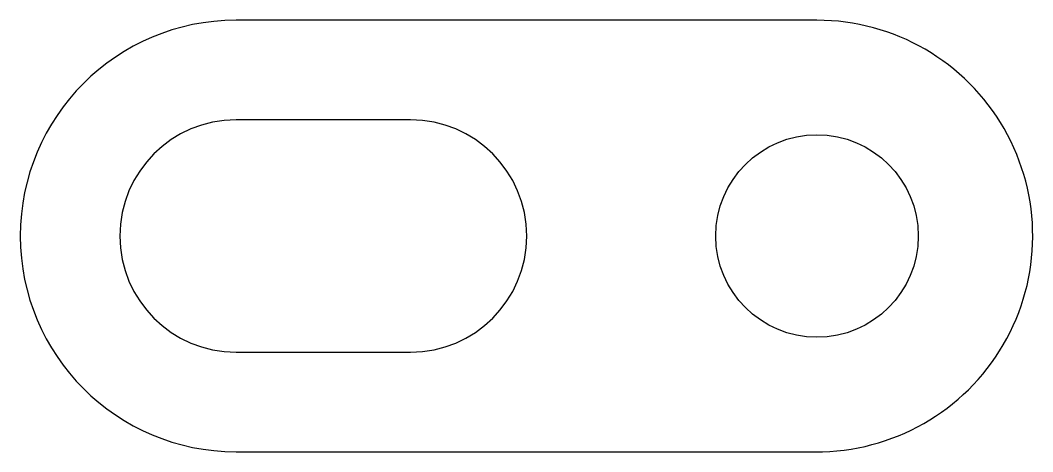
# Model space of a CAD drawing. Header units: millimetres. Extents: x -24 to 6.5, y -6.5 to 6.5.
import ezdxf

# ---------------------------------------------------------------- set-up
doc = ezdxf.new("R2010")
doc.units = ezdxf.units.MM
doc.layers.get('0').update_dxf_attribs({"linetype": 'CONTINUOUS'})

msp = doc.modelspace()

# ---------------------------------------------------------------- linework, layer by layer
for points in [[(-0.048, -6.5, 1.003675), (0, 6.5), (-17.5, 6.5, 1), (-17.5, -6.5)], [(-17.5, 3.5, 1), (-17.5, -3.5), (-12.241, -3.5, 1), (-12.241, 3.5)]]:
    msp.add_lwpolyline(points, format="xyb", close=True)
msp.add_circle((0, 0), 3.05)

doc.saveas('drawing.dxf')
